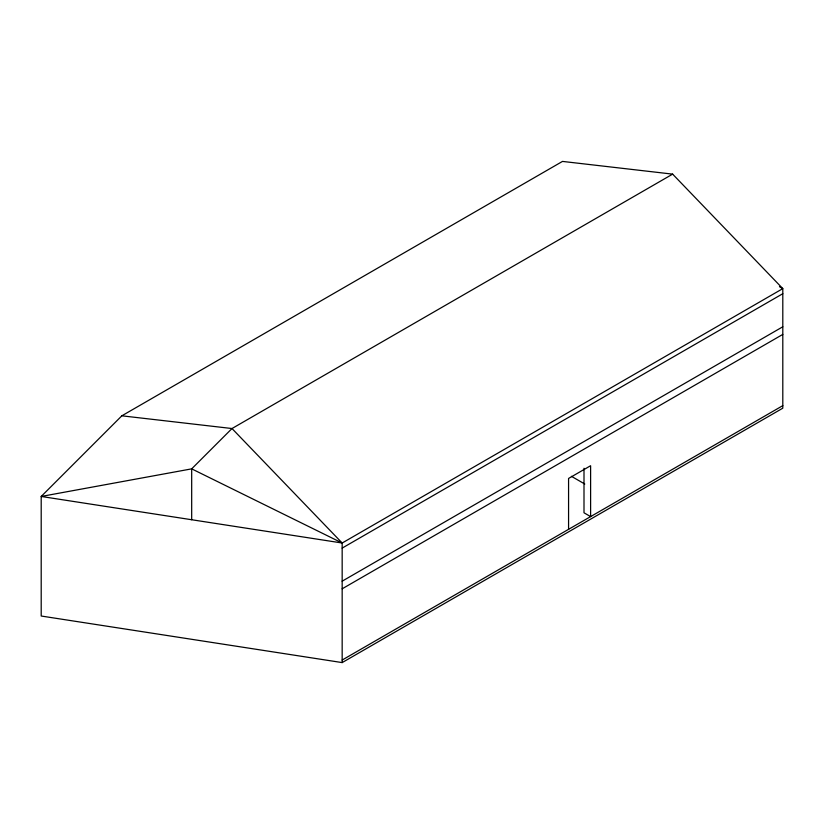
<?xml version="1.0" encoding="UTF-8"?>
<svg xmlns="http://www.w3.org/2000/svg" width="824" height="824" viewBox="0 0 824 824"><rect width="100%" height="100%" fill="white"/><g stroke="black" fill="none" stroke-linecap="round" stroke-linejoin="round"><path stroke-width="1.24" d="M121.839 415.811L41.2 496.46L41.2 616.022L342.166 662.589L782.8 408.189L782.8 288.616L672.641 174.132L562.483 161.411L121.839 415.811L231.997 428.532L672.641 174.132M342.166 662.589L342.166 543.016L231.997 428.532L191.683 468.856L41.2 496.46L342.166 543.016L782.8 288.616L779.463 286.69M342.166 548.104L782.8 293.704M342.166 581.178L782.8 326.778M342.166 588.81L782.8 334.41M342.166 660.045L782.8 405.645M342.166 543.016L191.683 468.856L191.683 519.738M571.423 476.313L584.793 484.028M584 468.269L584 512.786L590.612 516.607L590.612 465.725L568.57 478.445L568.57 529.327"/></g></svg>
